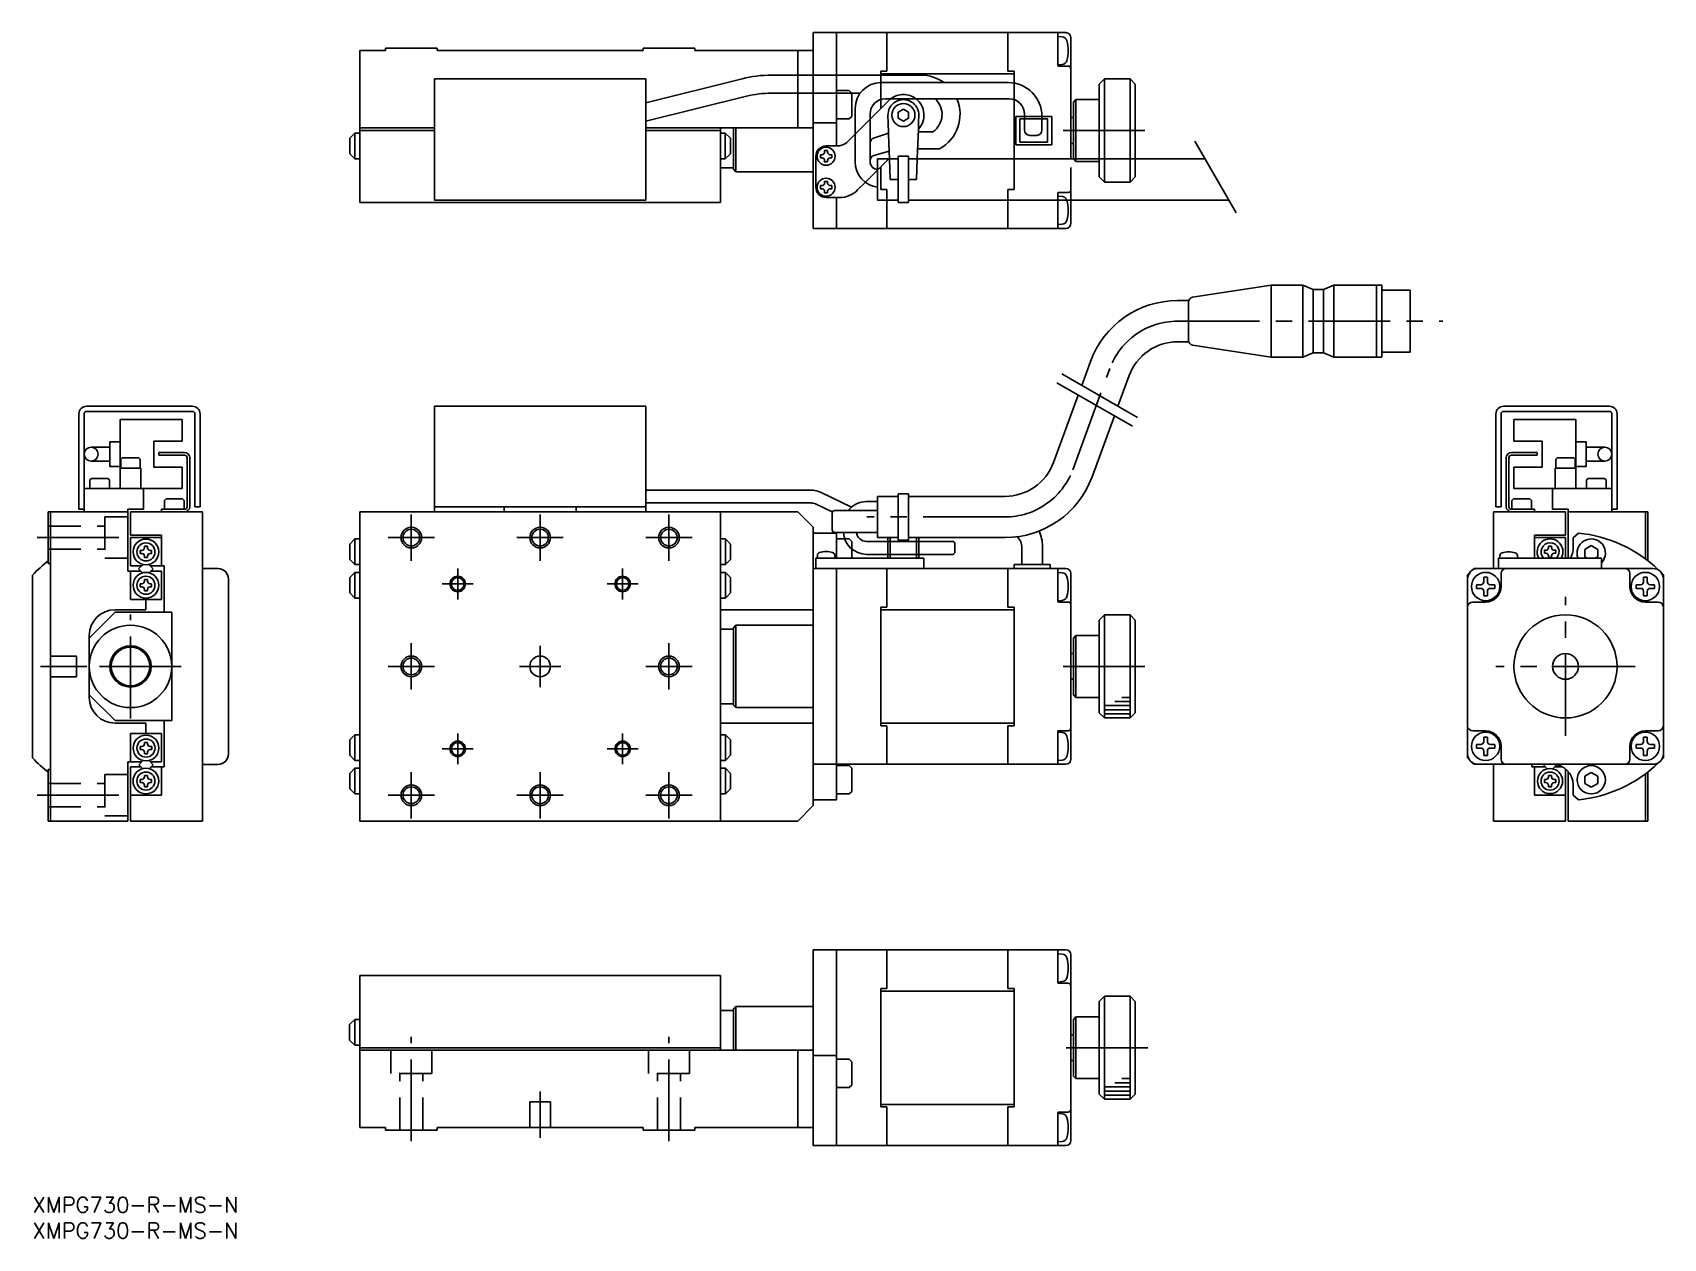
# Model space of a CAD drawing. Extents: x 0 to 316, y -8 to 226.
import ezdxf

# ---------------------------------------------------------------- set-up
doc = ezdxf.new("R2010")
doc.units = 0
doc.header["$LTSCALE"] = 0.5
doc.linetypes.add('CENTER', pattern=[50.8, 31.75, -6.35, 6.35, -6.35])
doc.linetypes.add('DASHED', pattern=[19.05, 12.7, -6.35])
for name, color, linetype in [('MSM_CENTER', 1, 'CENTER'), ('MSM_CONTINUOUS', 7, 'CONTINUOUS'), ('MSM_DASHED', 4, 'DASHED'), ('MSM_NARROW', 5, 'CONTINUOUS'), ('MSM_PART_NUMBER', 7, 'CONTINUOUS')]:
    doc.layers.add(name, color=color, linetype=linetype)
doc.styles.get("Standard").update_dxf_attribs({"font": 'txt.shx', "height": 3, "bigfont": 'bigfont.shx'})

# ---------------------------------------------------------------- blocks, each defined once
blk = doc.blocks.new('*U2')
at = {"layer": 'MSM_PART_NUMBER'}
blk.add_text('XMPG730-R-MS-N', height=3, dxfattribs=at).set_placement((0, -3))
blk = doc.blocks.new('*U3')
at = {"layer": 'MSM_PART_NUMBER'}
blk.add_text('XMPG730-R-MS-N', height=3, dxfattribs=at).set_placement((0, -8))

msp = doc.modelspace()

# ---------------------------------------------------------------- linework, layer by layer
at = {"layer": 'MSM_CENTER'}
for p, q in [((199.999696, 207.000001), (216.4395, 207.000001)), ((222.212199, 169.998099), (273.726534, 169.998099)), ((201.867061, 141.180167), (209.068029, 160.817932)), ((73.499997, 132.500001), (73.499997, 123.500002)), ((98.499997, 132.500001), (98.499997, 123.500002)), ((123.499996, 132.500001), (123.499996, 123.500002)), ((188.722891, 132.000001), (161.928114, 132.000001)), ((0.855402, 127.998483), (20.547811, 127.998483)), ((77.999996, 128.000001), (68.999997, 128.000001)), ((102.999996, 128.000001), (93.999997, 128.000001)), ((127.999995, 128.000001), (118.999996, 128.000001)), ((82.499997, 121.999999), (82.499997, 115.999999)), ((114.499996, 121.999999), (114.499996, 115.999999)), ((79.499997, 119), (85.499995, 119)), ((111.499998, 119), (117.499998, 119)), ((297.499998, 89.500001), (297.499998, 116.499999)), ((19, 92.922832), (19, 113.074135)), ((73.499997, 107.5), (73.499997, 98.500001)), ((98.499997, 99), (98.499997, 107)), ((123.499996, 107.5), (123.499996, 98.500001)), ((1.499999, 102.999241), (10.499999, 102.999241)), ((28.851587, 102.998483), (8.866771, 102.998483)), ((77.999996, 103), (68.999997, 103)), ((94.499997, 103), (102.499997, 103)), ((127.999995, 103), (118.999996, 103)), ((199.999696, 103), (216.4395, 103)), ((310.999997, 103), (283.999999, 103)), ((82.499997, 84.000001), (82.499997, 90.000001)), ((114.499996, 84.000001), (114.499996, 90.000001)), ((79.499997, 87), (85.499995, 87)), ((111.499998, 87), (117.499998, 87)), ((73.499997, 82.499999), (73.499997, 73.5)), ((98.499997, 82.499999), (98.499997, 73.5)), ((123.499996, 82.499999), (123.499996, 73.5)), ((0.855402, 78), (20.547811, 78)), ((77.999996, 77.999999), (68.999997, 77.999999)), ((102.999996, 77.999999), (93.999997, 77.999999)), ((127.999995, 77.999999), (118.999996, 77.999999)), ((73.499998, 10.855403), (73.499998, 31.117141)), ((123.499998, 10.855403), (123.499998, 31.117141)), ((216.4395, 28.999999), (199.999696, 28.999999)), ((98.499998, 11.5), (98.499998, 20.5))]:
    msp.add_line(p, q, dxfattribs=at)
for centre, start, end in [((222.212199, 155.998099), 90, 159.862527), ((188.722891, 146.000001), 270, 339.862527)]:
    msp.add_arc(centre, 14, start, end, dxfattribs=at)
at = {"layer": 'MSM_CONTINUOUS'}
for p, q in [((200.49999, 226.000003), (151.499998, 226.000003)), ((151.499998, 217.749999), (151.499998, 226.000003)), ((155.999998, 217.749999), (155.999998, 226.000003)), ((165.799996, 218.500002), (165.799996, 226.000003)), ((189.299979, 218.500002), (189.299979, 226.000003)), ((198.99999, 219.600009), (198.99999, 226.000003)), ((198.99999, 225.250001), (199.847252, 225.175874)), ((201.499992, 201.500002), (201.499992, 225.000001)), ((63.499998, 193.000002), (63.499998, 222.5)), ((63.499998, 222.5), (68.499998, 222.5)), ((68.499998, 222.5), (68.499998, 223)), ((68.499998, 223), (78.499998, 223)), ((78.499998, 222.5), (78.499998, 223)), ((78.499998, 222.5), (118.499998, 222.5)), ((118.499998, 222.5), (118.499998, 223)), ((118.499998, 223), (128.499998, 223)), ((128.499998, 222.5), (128.499998, 223)), ((128.499998, 222.5), (151.499998, 222.5)), ((148.499998, 217.749999), (148.499998, 222.5)), ((165.799996, 218.500002), (164.599998, 218.500002)), ((164.599998, 217.749999), (164.599998, 218.500002)), ((190.499991, 218.500002), (189.299979, 218.500002)), ((190.499991, 216.195658), (190.499991, 218.500002)), ((198.99999, 219.750003), (199.847252, 219.824127)), ((200.99999, 219.500003), (199.099998, 219.500003)), ((77.999997, 217), (118.999997, 217)), ((77.999997, 217), (77.999997, 193.500002)), ((137.702745, 217.053241), (118.999997, 212.39464)), ((118.999997, 217), (118.999997, 193.500002)), ((143.382723, 217.749999), (172.393109, 217.749999)), ((190.499991, 218), (164.599998, 218)), ((189.37903, 216.293046), (164.648572, 216.293046)), ((206.999985, 216.000011), (207.999985, 217.000013)), ((206.999985, 201.500002), (206.999985, 216.000011)), ((212.999985, 217.000024), (207.999985, 217.000013)), ((207.999985, 217.000013), (207.999985, 201.500002)), ((212.999985, 217.000024), (213.999985, 216.000025)), ((212.999985, 201.500002), (212.999985, 217.000024)), ((213.999985, 216.000025), (213.999985, 201.500002)), ((138.548699, 213.657013), (118.999997, 208.787697)), ((143.382723, 214.249999), (160.616645, 214.249999)), ((148.499998, 207.500002), (148.499998, 214.249999)), ((151.499998, 188.000002), (151.499998, 214.249999)), ((155.999998, 204.000001), (155.999998, 214.249999)), ((158.999998, 214.250001), (158.999998, 209.750001)), ((162.537365, 209.194223), (166.171571, 212.828429)), ((164.599998, 211.256857), (164.599998, 213.013301)), ((165.537365, 213.163504), (189.508754, 213.163504)), ((190.499991, 201.500002), (190.499991, 212.995014)), ((201.999985, 212.5), (202.499985, 213.000002)), ((201.999985, 212.5), (201.999985, 201.500001)), ((206.999985, 213.000011), (202.499985, 213.000002)), ((202.499985, 201.500002), (202.499985, 213.000002)), ((158.499998, 209.250001), (155.999998, 209.250001)), ((158.499998, 209.250001), (158.999998, 209.750001)), ((159.648572, 200.941663), (159.648572, 211.293046)), ((162.537365, 200.941663), (162.537365, 210.163504)), ((166.001825, 209.895304), (166.050286, 208.507587)), ((167.999997, 210.577353), (168.999997, 211.154703)), ((167.999997, 209.422652), (167.999997, 210.577353)), ((168.999997, 208.845302), (167.999997, 209.422652)), ((168.999997, 211.154703), (169.999997, 210.577353)), ((169.999997, 209.422652), (168.999997, 208.845302)), ((169.999997, 210.577353), (169.999997, 209.422652)), ((171.957789, 208.738929), (171.99817, 209.895304)), ((190.799992, 209.750001), (192.508754, 209.750001)), ((190.799992, 204.250001), (190.799992, 209.750001)), ((191.599992, 204.750001), (191.599992, 209.250001)), ((191.599992, 209.250001), (192.508754, 209.250001)), ((192.508754, 207.061849), (192.508754, 210.163504)), ((195.87903, 207.061849), (195.87903, 209.793046)), ((195.87903, 209.750001), (197.799992, 209.750001)), ((195.87903, 209.250001), (196.999992, 209.250001)), ((196.999992, 204.750001), (196.999992, 209.250001)), ((197.799992, 204.250001), (197.799992, 209.750001)), ((201.499992, 209.500001), (201.999985, 209.500001)), ((61.539997, 205.500002), (62.539997, 206.500002)), ((62.539997, 206.500002), (62.539997, 201.500002)), ((62.539997, 206.500002), (63.499998, 206.500002)), ((63.499998, 207.500002), (77.999997, 207.500002)), ((63.499998, 207.000002), (77.999997, 207.000002)), ((118.999997, 207.500002), (151.499998, 207.500002)), ((118.999997, 207.000002), (133.499997, 207.000002)), ((134.442261, 206.500002), (133.48226, 206.500002)), ((133.499997, 193.000002), (133.499997, 207.500002)), ((134.442261, 206.500002), (134.442261, 201.500002)), ((135.442261, 205.500002), (134.442261, 206.500002)), ((135.999996, 199.500003), (135.999996, 207.500002)), ((136.499996, 199.000003), (136.499996, 207.500002)), ((155.999998, 208.500003), (151.499998, 208.500003)), ((158.221822, 204.878681), (159.648572, 206.305431)), ((163.218291, 205.531832), (166.120085, 206.508787)), ((166.050286, 208.507587), (166.189885, 204.509988)), ((171.705, 201.500002), (171.905835, 207.251164)), ((171.888246, 206.747483), (174.708798, 206.747483)), ((171.957789, 208.738929), (171.905835, 207.251164)), ((194.87903, 206.061849), (193.508754, 206.061849)), ((61.539997, 205.500002), (61.539997, 202.500002)), ((135.442261, 205.500002), (135.442261, 202.500002)), ((153.699997, 203.1), (153.699997, 202.800001)), ((153.699997, 203.1), (154.299998, 203.1)), ((156.100502, 204.000001), (153.999998, 204.000001)), ((154.299998, 203.1), (154.299998, 202.800001)), ((163.261982, 202.151214), (166.24244, 203.004995)), ((166.189885, 204.509988), (166.294996, 201.500002)), ((171.772881, 203.44387), (175.996571, 203.44387)), ((190.799992, 204.250001), (197.799992, 204.250001)), ((191.599992, 204.750001), (196.999992, 204.750001)), ((201.499992, 204.499998), (201.999986, 204.499998)), ((61.539997, 202.500002), (62.539997, 201.500002)), ((62.539997, 201.500002), (63.499998, 201.500002)), ((134.442261, 201.500002), (133.48226, 201.500002)), ((133.499997, 199.750002), (135.999996, 199.750002)), ((135.442261, 202.500002), (134.442261, 201.500002)), ((135.999996, 199.500003), (136.499996, 199.000003)), ((151.999998, 196.000001), (151.999998, 202.000001)), ((152.899998, 202.300001), (152.899998, 201.7)), ((152.899998, 202.300001), (153.199997, 202.300001)), ((152.899998, 201.7), (153.199997, 201.7)), ((153.699997, 200.900001), (153.699997, 201.2)), ((153.699997, 200.900001), (154.299998, 200.900001)), ((154.299998, 200.900001), (154.299998, 201.2)), ((155.099997, 202.300001), (154.799998, 202.300001)), ((155.099997, 201.7), (154.799998, 201.7)), ((155.099997, 202.300001), (155.099997, 201.7)), ((163.999998, 201.500002), (167.999998, 201.500002)), ((163.999998, 201.500002), (163.999998, 193.500002)), ((166.156852, 201.500002), (166.290335, 201.633485)), ((167.999998, 193.000002), (167.999998, 202.000002)), ((169.999998, 202.000002), (167.999998, 202.000002)), ((169.999998, 193.000002), (169.999998, 202.000002)), ((169.999998, 201.500002), (227.536214, 201.500002)), ((136.499996, 199.000003), (151.499998, 199.000003)), ((152.899998, 195.7), (152.899998, 196.300001)), ((152.899998, 196.300001), (153.199997, 196.300001)), ((153.699997, 197.1), (153.699997, 196.800001)), ((153.699997, 197.1), (154.299998, 197.1)), ((154.299998, 197.1), (154.299998, 196.800001)), ((155.099997, 196.300001), (154.799998, 196.300001)), ((155.099997, 196.300001), (155.099997, 195.7)), ((160.121317, 195.464467), (161.620058, 196.963208)), ((77.999997, 193.500002), (118.999997, 193.500002)), ((152.899998, 195.7), (153.199997, 195.7)), ((153.699997, 194.900001), (153.699997, 195.2)), ((153.699997, 194.900001), (154.299998, 194.900001)), ((156.585783, 194.000001), (153.999998, 194.000001)), ((154.299998, 194.900001), (154.299998, 195.2)), ((155.099997, 195.7), (154.799998, 195.7)), ((155.999998, 188.000002), (155.999998, 194.000001)), ((163.999998, 193.500002), (167.999998, 193.500002)), ((165.799996, 188.000002), (165.799996, 193.500002)), ((169.999998, 193.500002), (232.155016, 193.500002)), ((189.299979, 188.000002), (189.299979, 193.500002)), ((198.99999, 188.000002), (198.99999, 193.500002)), ((201.499992, 189.000002), (201.499992, 193.500002)), ((63.499998, 193.000002), (133.499997, 193.000002)), ((167.999998, 193.000002), (169.999998, 193.000002)), ((200.49999, 188.000002), (151.499996, 188.000002)), ((198.99999, 188.750002), (199.847252, 188.824129)), ((240.349787, 176.998099), (225.11584, 174.682429)), ((246.542786, 176.998099), (240.349787, 176.998099)), ((240.349787, 176.998099), (240.349787, 162.9981)), ((248.542786, 176.148099), (246.542786, 176.998099)), ((246.542786, 162.9981), (246.542786, 176.998099)), ((248.542786, 176.148099), (250.542786, 176.148099)), ((248.542786, 176.148099), (248.542786, 163.848099)), ((252.542786, 176.998099), (250.542786, 176.148099)), ((250.542786, 176.148099), (250.542786, 163.848099)), ((252.542786, 162.9981), (252.542786, 176.998099)), ((252.542786, 176.998099), (261.849788, 176.998099)), ((260.849786, 162.9981), (260.849786, 176.998099)), ((261.849788, 176.998099), (261.849788, 162.9981)), ((267.349789, 175.998099), (261.849788, 175.998099)), ((267.349789, 163.998101), (267.349789, 175.998099)), ((222.212199, 173.998099), (224.392135, 173.998099)), ((224.349787, 173.710182), (224.349787, 166.286016)), ((222.212199, 165.998099), (224.392135, 165.998099)), ((225.11584, 165.313768), (240.349787, 162.9981)), ((205.312552, 162.195027), (203.608522, 157.547967)), ((246.542786, 162.9981), (240.349787, 162.9981)), ((248.542786, 163.848099), (246.542786, 162.9981)), ((250.542786, 163.848099), (248.542786, 163.848099)), ((252.542786, 162.9981), (250.542786, 163.848099)), ((261.849788, 162.9981), (252.542786, 162.9981)), ((261.849788, 163.998101), (267.349789, 163.998101)), ((210.64879, 153.510166), (212.823507, 159.440837)), ((202.909992, 155.643005), (198.111584, 142.557263)), ((8.999998, 151.998483), (9, 133.498483)), ((9.999998, 151.998483), (10, 132.998483)), ((30.999998, 153.498483), (10.5, 153.498483)), ((10.5, 152.498483), (30.999998, 152.498483)), ((31.499998, 151.998483), (31.499998, 133.998483)), ((32.499998, 151.998483), (32.499998, 133.998483)), ((77.999997, 153.5), (77.999997, 133)), ((77.999997, 153.5), (118.999997, 153.5)), ((118.999997, 153.5), (118.999997, 133)), ((283.999999, 134), (283.999999, 152)), ((284.999999, 134), (284.999999, 152)), ((305.999997, 153.5), (285.499999, 153.5)), ((305.999997, 152.5), (285.499999, 152.5)), ((306.499997, 152), (306.499997, 133)), ((307.499997, 152), (307.499997, 133.5)), ((28.999998, 150.898483), (16.999998, 150.898483)), ((16.999998, 150.898483), (16.999998, 137.498483)), ((28.999998, 150.898483), (28.999998, 146.698483)), ((205.622538, 139.803072), (209.95026, 151.605204)), ((287.499999, 150.9), (299.499999, 150.9)), ((287.499999, 150.9), (287.499999, 146.7)), ((299.499999, 150.9), (299.499999, 137.5)), ((16.999998, 146.598483), (14.999998, 146.598483)), ((14.999998, 146.598483), (14.999998, 141.798483)), ((28.999998, 146.698483), (23.499998, 146.698483)), ((23.499998, 146.698483), (23.499998, 141.698483)), ((287.499999, 146.7), (292.999999, 146.7)), ((292.999999, 146.7), (292.999999, 141.7)), ((299.499999, 146.6), (301.499999, 146.6)), ((301.499999, 146.6), (301.499999, 141.8)), ((14.999998, 145.548483), (11.349998, 145.548483)), ((14.999998, 142.848483), (11.349998, 142.848483)), ((17.399998, 143.498483), (17.099998, 143.198483)), ((17.099998, 143.198483), (17.099998, 141.498483)), ((20.599998, 143.498483), (17.399998, 143.498483)), ((20.599998, 143.498483), (20.899998, 143.198483)), ((20.899998, 143.198483), (20.899998, 141.498483)), ((29.499999, 144.498483), (24.499999, 144.498483)), ((24.499999, 143.998483), (24.499999, 144.498483)), ((29.499999, 143.998483), (24.499999, 143.998483)), ((29.999999, 133.998483), (29.999999, 143.498483)), ((30.499999, 133.998483), (30.499999, 143.498483)), ((285.999998, 134), (285.999998, 143.5)), ((286.499998, 134), (286.499998, 143.5)), ((286.999998, 144.5), (291.999998, 144.5)), ((286.999998, 144), (291.999998, 144)), ((291.999998, 144), (291.999998, 144.5)), ((295.899999, 143.5), (295.599999, 143.2)), ((295.599999, 143.2), (295.599999, 141.5)), ((295.899999, 143.5), (299.099999, 143.5)), ((299.099999, 143.5), (299.399999, 143.2)), ((299.399999, 143.2), (299.399999, 141.5)), ((301.499999, 145.55), (305.149999, 145.55)), ((301.499999, 142.85), (305.149999, 142.85)), ((11.4, 139.498483), (11.1, 139.198483)), ((14.6, 139.498483), (11.4, 139.498483)), ((14.6, 139.498483), (14.9, 139.198483)), ((16.999998, 141.798483), (14.999998, 141.798483)), ((16.999998, 141.498483), (20.999998, 141.498483)), ((20.999998, 141.498483), (20.999998, 137.498483)), ((28.999998, 141.698483), (23.499998, 141.698483)), ((28.999998, 141.698483), (28.999998, 137.498483)), ((287.499999, 141.7), (287.499999, 137.5)), ((287.499999, 141.7), (292.999999, 141.7)), ((295.499999, 141.5), (295.499999, 137.5)), ((299.499999, 141.5), (295.499999, 141.5)), ((299.499999, 141.8), (301.499999, 141.8)), ((301.899997, 139.5), (301.599997, 139.2)), ((301.899997, 139.5), (305.099997, 139.5)), ((305.099997, 139.5), (305.399997, 139.2)), ((28.999998, 137.498483), (10, 137.498483)), ((11.1, 139.198483), (11.1, 137.498483)), ((14.9, 139.198483), (14.9, 137.498483)), ((21.499999, 133.498483), (21.499999, 137.498483)), ((151.076264, 137.217796), (118.999997, 137.217796)), ((153.01903, 136.776818), (158.95182, 133.937213)), ((167.999998, 136.500001), (167.999998, 127.500001)), ((169.999998, 136.500001), (167.999998, 136.500001)), ((169.999998, 136.500001), (169.999998, 127.500001)), ((287.499999, 137.5), (306.499997, 137.5)), ((294.999998, 133.5), (294.999998, 137.5)), ((301.599997, 139.2), (301.599997, 137.5)), ((305.399997, 139.2), (305.399997, 137.5)), ((2.999999, 132.998483), (2.999999, 122.998483)), ((18.499999, 132.998483), (2.999999, 132.998483)), ((3.499999, 132.998483), (3.499999, 73)), ((9.999998, 133.5), (8.999998, 133.5)), ((9, 133.498483), (10, 133.498483)), ((21.499999, 133.498483), (18.499999, 133.498483)), ((18.499999, 133.498483), (18.499999, 121.498484)), ((32.999999, 132.998483), (18.999999, 132.998483)), ((18.999999, 132.998483), (18.999999, 128.498484)), ((24.999997, 132.998483), (24.999997, 133.498483)), ((29.499999, 133.498483), (24.999997, 133.498483)), ((25.899997, 135.498483), (25.599997, 135.198483)), ((25.599997, 133.498483), (25.599997, 135.198483)), ((25.899997, 135.498483), (29.099997, 135.498483)), ((29.099997, 135.498483), (29.399997, 135.198483)), ((29.399997, 133.498483), (29.399997, 135.198483)), ((32.499998, 134), (31.499998, 134)), ((32.499998, 133.998483), (31.499998, 133.998483)), ((32.999999, 132.998483), (32.999999, 72.998483)), ((63.499998, 133), (63.499998, 73)), ((148.499998, 133), (63.499998, 133)), ((118.999997, 134), (77.999997, 134)), ((91.499997, 133), (91.499997, 134)), ((105.499997, 134), (105.499997, 133)), ((151.076264, 134.717796), (118.999997, 134.717796)), ((133.499997, 133), (133.499997, 73)), ((151.499998, 130), (148.499998, 133)), ((151.939716, 134.521806), (155.185926, 132.968075)), ((163.999998, 133.256368), (155.685926, 133.256368)), ((161.856226, 135.000001), (163.999998, 135.000001)), ((163.999998, 136.000001), (163.999998, 128.000001)), ((167.999998, 136.000001), (163.999998, 136.000001)), ((188.722891, 136.000001), (169.999998, 136.000001)), ((283.499998, 133), (297.5, 133)), ((283.499998, 122), (283.499998, 133)), ((283.999999, 134), (284.999999, 134)), ((286.999998, 133.5), (291.5, 133.5)), ((287.4, 135.5), (287.1, 135.2)), ((287.1, 133.5), (287.1, 135.2)), ((290.6, 135.5), (287.4, 135.5)), ((290.6, 135.5), (290.9, 135.2)), ((290.9, 133.5), (290.9, 135.2)), ((291.5, 133), (291.5, 133.5)), ((294.999998, 133.5), (297.999998, 133.5)), ((297.5, 128.500001), (297.5, 133)), ((297.999998, 124.000001), (297.999998, 133.5)), ((297.999998, 133), (313.499997, 133)), ((307.499997, 133.5), (306.499997, 133.5)), ((312.999997, 123.874626), (312.999997, 133)), ((313.499997, 123.493902), (313.499997, 133)), ((151.499998, 130), (151.499998, 76)), ((155.185926, 132.756368), (155.185926, 129.500001)), ((24.999999, 128.498484), (18.999999, 128.498484)), ((18.999999, 127.998483), (18.999999, 122.498484)), ((18.999999, 127.998483), (24.999999, 127.998483)), ((24.999999, 128.498484), (24.999999, 122.498484)), ((61.539997, 126.75), (62.539997, 127.75)), ((61.539997, 126.75), (61.539997, 123.75)), ((62.539997, 127.75), (63.499998, 127.75)), ((62.539997, 127.75), (62.539997, 122.75)), ((134.459998, 127.75), (133.499997, 127.75)), ((134.459998, 122.75), (134.459998, 127.75)), ((135.459998, 126.75), (134.459998, 127.75)), ((135.459998, 123.75), (135.459998, 126.75)), ((155.999998, 128.879814), (151.499998, 128.879814)), ((155.685926, 129.000001), (163.999998, 129.000001)), ((155.999998, 128.879814), (155.999998, 124.000001)), ((155.999998, 127.750001), (157.613586, 127.750001)), ((161.856226, 127.250002), (166.001825, 127.250002)), ((167.999998, 128.000001), (163.999998, 128.000001)), ((166.001825, 124.000001), (166.001825, 128.000001)), ((166.434678, 124.000001), (166.434678, 128.000001)), ((169.999998, 127.500001), (167.999998, 127.500001)), ((188.722891, 128.000001), (169.999998, 128.000001)), ((171.565316, 124.000001), (171.565316, 128.000001)), ((171.999998, 128.000001), (171.999998, 124.000003)), ((171.999998, 127.250002), (178.499997, 127.250002)), ((178.999997, 125.250002), (178.999997, 126.750002)), ((291.499997, 128.500001), (297.5, 128.500001)), ((291.499997, 128.500001), (291.499997, 124.000001)), ((291.499997, 128), (297.5, 128)), ((297.5, 124.000001), (297.5, 128)), ((298.999998, 127.956694), (299.997038, 128.879814)), ((298.999998, 126), (298.999998, 127.956694)), ((20.899999, 125.518598), (21.199998, 125.518598)), ((20.899999, 124.918597), (20.899999, 125.518598)), ((20.899999, 124.918597), (21.199998, 124.918597)), ((21.699998, 126.318597), (21.699998, 126.018598)), ((21.699998, 126.318597), (22.299999, 126.318597)), ((21.699998, 124.118598), (21.699998, 124.418597)), ((21.699998, 124.118598), (22.299999, 124.118598)), ((22.299999, 126.318597), (22.299999, 126.018598)), ((22.299999, 124.118598), (22.299999, 124.418597)), ((23.099998, 125.518598), (22.799999, 125.518598)), ((23.099998, 124.918597), (22.799999, 124.918597)), ((23.099998, 125.518598), (23.099998, 124.918597)), ((61.539997, 123.75), (62.539997, 122.75)), ((135.459998, 123.75), (134.459998, 122.75)), ((151.999997, 124.000001), (151.999997, 122.000001)), ((151.999997, 124.000001), (172.999998, 124.000001)), ((152.30314, 124.607424), (152.249997, 124.000001)), ((155.698042, 124.593855), (155.749997, 124.000001)), ((158.999996, 125.772654), (158.999996, 124.000001)), ((161.856226, 124.750002), (166.001825, 124.750002)), ((171.999998, 124.750002), (178.499997, 124.750002)), ((172.999998, 124.000001), (172.999998, 122.000001)), ((191.999991, 126.000001), (191.999991, 122.800001)), ((195.999991, 126.256368), (195.999991, 122.800001)), ((284.499998, 124.000001), (304.499998, 124.000001)), ((284.499998, 124.000001), (284.499998, 122)), ((284.776569, 124.53919), (284.723427, 123.931767)), ((288.171471, 124.525621), (288.223427, 123.931767)), ((293.399997, 125.550003), (293.699996, 125.550003)), ((293.399997, 124.950002), (293.399997, 125.550003)), ((293.399997, 124.950002), (293.699996, 124.950002)), ((294.199996, 126.350002), (294.199996, 126.050003)), ((294.199996, 126.350002), (294.799997, 126.350002)), ((294.199996, 124.150003), (294.199996, 124.450002)), ((294.199996, 124.150003), (294.799997, 124.150003)), ((294.799997, 126.350002), (294.799997, 126.050003)), ((294.799997, 124.150003), (294.799997, 124.450002)), ((295.599996, 125.550003), (295.299997, 125.550003)), ((295.599996, 124.950002), (295.299997, 124.950002)), ((295.599996, 125.550003), (295.599996, 124.950002)), ((302.499998, 126.443376), (301.249999, 125.721688)), ((301.249999, 125.721688), (301.249999, 124.278312)), ((301.249999, 124.278312), (301.732047, 124.000001)), ((303.749998, 125.721688), (302.499998, 126.443376)), ((303.267949, 124.000001), (303.749998, 124.278312)), ((303.749998, 124.278312), (303.749998, 125.721688)), ((304.499998, 124.000001), (304.499998, 122)), ((0, 85.235019), (0, 120.731498)), ((3.499999, 122.998483), (2.999999, 122.998483)), ((21.013105, 121.498484), (18.499999, 121.498484)), ((21.137763, 122.498484), (18.999999, 122.498484)), ((18.999999, 121.498484), (18.999999, 115.998485)), ((21.424919, 122.78564), (20.575434, 121.936157)), ((20.575434, 121.936157), (21.349275, 121.162314)), ((22.558285, 122.781731), (23.403861, 121.936154)), ((23.403861, 121.936154), (22.634369, 121.166664)), ((25.499999, 122.498484), (22.841532, 122.498484)), ((24.999999, 121.498484), (22.966191, 121.498484)), ((24.999999, 121.498484), (24.999999, 115.998484)), ((25.499999, 122.498484), (25.499999, 113.498483)), ((36, 121.983259), (32.999999, 121.983259)), ((61.539997, 120.250001), (62.539997, 121.250001)), ((62.539997, 122.75), (63.499998, 122.75)), ((62.539997, 121.250001), (63.499998, 121.250001)), ((62.539997, 121.250001), (62.539997, 116.250001)), ((134.459998, 122.75), (133.499997, 122.75)), ((134.459998, 121.250001), (133.499997, 121.250001)), ((134.459998, 116.250001), (134.459998, 121.250001)), ((135.459998, 120.250001), (134.459998, 121.250001)), ((200.499991, 122.000001), (151.499998, 122.000001)), ((155.999998, 77.120185), (155.999998, 122.000001)), ((165.799994, 122.000001), (165.799994, 114.500001)), ((189.299979, 122.000001), (189.299979, 114.500001)), ((190.499992, 122.000001), (190.499992, 122.800001)), ((197.499992, 122.800001), (190.499992, 122.800001)), ((197.499992, 122.000001), (197.499992, 122.800001)), ((198.999991, 122.000001), (198.999991, 115.600007)), ((198.999991, 121.250001), (199.847251, 121.175874)), ((201.499991, 121.000001), (201.499991, 85.000001)), ((278.499998, 120.748239), (278.499998, 85.251761)), ((279.751759, 122), (314.499998, 122)), ((281.649992, 120.300003), (282.350004, 120.300003)), ((281.649992, 120.300003), (281.649992, 119.429474)), ((282.350004, 120.300003), (282.350004, 119.429474)), ((284.999998, 121), (284.999998, 118.5)), ((309.999998, 121), (309.999998, 118.5)), ((312.649992, 120.300003), (313.350004, 120.300003)), ((312.649992, 120.300003), (312.649992, 119.429474)), ((313.350004, 120.300003), (313.350004, 119.429474)), ((316.499998, 120.748239), (316.499998, 85.25176)), ((20.899999, 119.048488), (21.199998, 119.048488)), ((20.899999, 118.448487), (20.899999, 119.048488)), ((20.899999, 118.448487), (21.199998, 118.448487)), ((21.699998, 119.848487), (21.699998, 119.548488)), ((21.699998, 119.848487), (22.299999, 119.848487)), ((21.699998, 117.648488), (21.699998, 117.948487)), ((21.699998, 117.648488), (22.299999, 117.648488)), ((22.299999, 119.848487), (22.299999, 119.548488)), ((22.299999, 117.648488), (22.299999, 117.948487)), ((23.099998, 119.048488), (22.799999, 119.048488)), ((23.099998, 118.448487), (22.799999, 118.448487)), ((23.099998, 119.048488), (23.099998, 118.448487)), ((38, 85.983259), (38, 119.983259)), ((61.539997, 120.250001), (61.539997, 117.250001)), ((61.539997, 117.250001), (62.539997, 116.250001)), ((135.459998, 117.250001), (134.459998, 116.250001)), ((135.459998, 117.250001), (135.459998, 120.250001)), ((280.20001, 118.850006), (281.070524, 118.850006)), ((280.20001, 118.850006), (280.20001, 118.149994)), ((280.20001, 118.149994), (281.070524, 118.149994)), ((281.649992, 117.570526), (281.649992, 116.699997)), ((282.350004, 117.570526), (282.350004, 116.699997)), ((282.929472, 118.850006), (283.799986, 118.850006)), ((282.929472, 118.149994), (283.799986, 118.149994)), ((283.799986, 118.850006), (283.799986, 118.149994)), ((311.20001, 118.850006), (311.20001, 118.149994)), ((311.20001, 118.850006), (312.070524, 118.850006)), ((311.20001, 118.149994), (312.070524, 118.149994)), ((312.649992, 117.570526), (312.649992, 116.699997)), ((313.350004, 117.570526), (313.350004, 116.699997)), ((313.929472, 118.850006), (314.799986, 118.850006)), ((313.929472, 118.149994), (314.799986, 118.149994)), ((314.799986, 118.850006), (314.799986, 118.149994)), ((15.999999, 113.998483), (21.999999, 113.998483)), ((24.999999, 115.998484), (18.999999, 115.998484)), ((21.999999, 115.998484), (21.999999, 113.998483)), ((62.539997, 116.250001), (63.499998, 116.250001)), ((134.459998, 116.250001), (133.499997, 116.250001)), ((151.499998, 114), (133.499997, 114)), ((164.599997, 114.500001), (164.599997, 91.500001)), ((165.799994, 114.500001), (164.599997, 114.500001)), ((190.499991, 114.000001), (164.599997, 114.000001)), ((190.499991, 114.500001), (189.299979, 114.500001)), ((190.499991, 91.500001), (190.499991, 114.500001)), ((198.999991, 115.750001), (199.847251, 115.824128)), ((200.999991, 115.500001), (199.099997, 115.500001)), ((279.499998, 115.5), (281.999998, 115.5)), ((281.649992, 116.699997), (282.350004, 116.699997)), ((312.649992, 116.699997), (313.350004, 116.699997)), ((312.999998, 115.5), (315.499998, 115.5)), ((11, 108.498483), (16, 113.498483)), ((26.999999, 113.498483), (16, 113.498483)), ((26.999999, 113.498483), (26.999999, 92.498482)), ((135.999996, 110.499998), (136.499996, 110.999998)), ((136.499996, 111), (151.499998, 111)), ((136.499996, 110.999998), (136.499996, 95)), ((206.999984, 112.00001), (207.999984, 113.000012)), ((206.999984, 93.999989), (206.999984, 112.00001)), ((212.999984, 113.000023), (207.999984, 113.000012)), ((207.999984, 113.000012), (207.999984, 92.999988)), ((212.999984, 113.000023), (213.999984, 112.000024)), ((212.999984, 92.999977), (212.999984, 113.000023)), ((213.999984, 112.000024), (213.999984, 94.000024)), ((10.999999, 108.998483), (10.999999, 96.998483)), ((133.499997, 110.249999), (135.999996, 110.249999)), ((135.999996, 110.499998), (135.999996, 95.5)), ((201.999984, 108.499999), (202.499984, 109.000001)), ((201.999984, 108.499999), (201.999984, 97.5)), ((206.999984, 109.00001), (202.499984, 109.000001)), ((202.499984, 96.999998), (202.499984, 109.000001)), ((201.499991, 105.5), (201.999984, 105.5)), ((201.499991, 100.499997), (201.999985, 100.499997)), ((16, 92.498482), (11, 97.498482)), ((133.499997, 95.750003), (135.999996, 95.750003)), ((135.999996, 95.5), (136.499996, 95)), ((136.499996, 95.000002), (151.499998, 95.000002)), ((201.999984, 97.5), (202.499984, 96.999998)), ((206.999984, 96.999989), (202.499984, 96.999998)), ((15.999999, 91.998483), (21.999999, 91.998483)), ((26.999999, 92.498482), (16, 92.498482)), ((21.999999, 91.998483), (21.999999, 89.998482)), ((25.499999, 92.498482), (25.499999, 83.498482)), ((133.499997, 92), (151.499998, 92)), ((190.499991, 92.000001), (164.599997, 92.000001)), ((206.999984, 93.999989), (207.999984, 92.999988)), ((212.999984, 92.999977), (207.999984, 92.999988)), ((212.999984, 92.999977), (213.999984, 93.999975)), ((18.999999, 89.998482), (18.999999, 84.498482)), ((18.999999, 89.998482), (25.000002, 89.998482)), ((24.999999, 89.998481), (24.999999, 84.498482)), ((61.539997, 88.749999), (62.539997, 89.749999)), ((61.539997, 88.749999), (61.539997, 85.749999)), ((62.539997, 89.749999), (63.499998, 89.749999)), ((62.539997, 89.749999), (62.539997, 84.749999)), ((134.459998, 89.749999), (133.499997, 89.749999)), ((134.459998, 84.749999), (134.459998, 89.749999)), ((135.459998, 88.749999), (134.459998, 89.749999)), ((135.459998, 85.749999), (135.459998, 88.749999)), ((165.799994, 91.500001), (164.599997, 91.500001)), ((165.799994, 91.500001), (165.799994, 84.000001)), ((190.499991, 91.500001), (189.299979, 91.500001)), ((189.299979, 91.500001), (189.299979, 84.000001)), ((198.999991, 90.399995), (198.999991, 84.000001)), ((198.999991, 90.250001), (199.847251, 90.175874)), ((200.999991, 90.500001), (199.099997, 90.500001)), ((279.499998, 90.5), (281.999998, 90.5)), ((281.649992, 89.300003), (282.350004, 89.300003)), ((281.649992, 89.300003), (281.649992, 88.429474)), ((282.350004, 89.300003), (282.350004, 88.429474)), ((312.649992, 89.300003), (313.350004, 89.300003)), ((312.649992, 89.300003), (312.649992, 88.429474)), ((312.999998, 90.5), (315.499998, 90.5)), ((313.350004, 89.300003), (313.350004, 88.429474)), ((20.905875, 87.460463), (21.205874, 87.460463)), ((20.905875, 86.860462), (20.905875, 87.460463)), ((20.905875, 86.860462), (21.205874, 86.860462)), ((21.705874, 88.260462), (21.705874, 87.960463)), ((21.705874, 88.260462), (22.305875, 88.260462)), ((21.705874, 86.060463), (21.705874, 86.360462)), ((21.705874, 86.060463), (22.305875, 86.060463)), ((22.305875, 88.260462), (22.305875, 87.960463)), ((22.305875, 86.060463), (22.305875, 86.360462)), ((23.105874, 87.460463), (22.805875, 87.460463)), ((23.105874, 86.860462), (22.805875, 86.860462)), ((23.105874, 87.460463), (23.105874, 86.860462)), ((61.539997, 85.749999), (62.539997, 84.749999)), ((135.459998, 85.749999), (134.459998, 84.749999)), ((280.20001, 87.850006), (280.20001, 87.149994)), ((280.20001, 87.850006), (281.070524, 87.850006)), ((280.20001, 87.149994), (281.070524, 87.149994)), ((281.649992, 86.570526), (281.649992, 85.699997)), ((281.649992, 85.699997), (282.350004, 85.699997)), ((282.350004, 86.570526), (282.350004, 85.699997)), ((282.929472, 87.850006), (283.799986, 87.850006)), ((282.929472, 87.149994), (283.799986, 87.149994)), ((283.799986, 87.850006), (283.799986, 87.149994)), ((284.999998, 87.5), (284.999998, 85)), ((309.999998, 87.5), (309.999998, 85)), ((311.20001, 87.850006), (311.20001, 87.149994)), ((311.20001, 87.850006), (312.070524, 87.850006)), ((311.20001, 87.149994), (312.070524, 87.149994)), ((312.649992, 86.570526), (312.649992, 85.699997)), ((312.649992, 85.699997), (313.350004, 85.699997)), ((313.350004, 86.570526), (313.350004, 85.699997)), ((313.929472, 87.850006), (314.799986, 87.850006)), ((313.929472, 87.149994), (314.799986, 87.149994)), ((314.799986, 87.850006), (314.799986, 87.149994)), ((2.999999, 72.998483), (3.000001, 82.999999)), ((3.499999, 82.998483), (2.999999, 82.998483)), ((18.5, 84.498482), (18.5, 73)), ((18.5, 84.498482), (21.181613, 84.498482)), ((18.999999, 83.498482), (18.999999, 72.998483)), ((20.987167, 83.498482), (18.999999, 83.498482)), ((21.405714, 84.722582), (20.58439, 83.90126)), ((20.58439, 83.90126), (21.320707, 83.164941)), ((22.591494, 84.722581), (23.412817, 83.901257)), ((23.412817, 83.901257), (22.674742, 83.163183)), ((22.815593, 84.498482), (25.000002, 84.498482)), ((25.499999, 83.498482), (23.010041, 83.498482)), ((24.999999, 77.998483), (24.999999, 83.498482)), ((36, 83.983259), (32.999999, 83.983259)), ((61.539997, 82.249998), (62.539997, 83.249998)), ((62.539997, 84.749999), (63.499998, 84.749999)), ((62.539997, 83.249998), (63.499998, 83.249998)), ((62.539997, 83.249998), (62.539997, 78.249998)), ((134.459998, 84.749999), (133.499997, 84.749999)), ((134.459998, 83.249998), (133.499997, 83.249998)), ((134.459998, 78.249998), (134.459998, 83.249998)), ((135.459998, 82.249998), (134.459998, 83.249998)), ((200.499991, 84.000001), (151.499998, 84.000001)), ((158.499998, 83.750002), (155.999998, 83.750002)), ((158.999998, 83.250002), (158.499998, 83.750002)), ((158.999998, 83.250002), (158.999998, 78.750001)), ((198.999991, 84.750001), (199.847251, 84.824128)), ((279.751759, 84), (314.499998, 84)), ((283.499998, 73), (283.499998, 84)), ((290.999997, 84), (290.999997, 83.499999)), ((293.585781, 83.499999), (290.999997, 83.499999)), ((291.499997, 78), (291.499997, 83.499999)), ((293.907106, 83.178675), (293.085782, 83.999997)), ((295.092886, 83.178676), (295.827647, 83.913438)), ((296.936491, 83.499999), (295.414209, 83.499999)), ((297.5, 73), (297.5, 83.122497)), ((297.999998, 73), (297.999998, 82.645751)), ((301.249999, 81.721688), (302.499998, 82.443376)), ((302.499998, 82.443376), (303.749998, 81.721688)), ((313.499997, 73), (313.499997, 82.506097)), ((20.894599, 81.05748), (21.194598, 81.05748)), ((20.894599, 80.457479), (20.894599, 81.05748)), ((20.894599, 80.457479), (21.194598, 80.457479)), ((21.694598, 81.857479), (21.694598, 81.55748)), ((21.694598, 81.857479), (22.294599, 81.857479)), ((21.694598, 79.65748), (21.694598, 79.957479)), ((21.694598, 79.65748), (22.294599, 79.65748)), ((22.294599, 81.857479), (22.294599, 81.55748)), ((22.294599, 79.65748), (22.294599, 79.957479)), ((23.094598, 81.05748), (22.794599, 81.05748)), ((23.094598, 80.457479), (22.794599, 80.457479)), ((23.094598, 81.05748), (23.094598, 80.457479)), ((61.539997, 82.249998), (61.539997, 79.249998)), ((61.539997, 79.249998), (62.539997, 78.249998)), ((135.459998, 79.249998), (134.459998, 78.249998)), ((135.459998, 79.249998), (135.459998, 82.249998)), ((293.399997, 81.049997), (293.699996, 81.049997)), ((293.399997, 81.049997), (293.399997, 80.449996)), ((293.399997, 80.449996), (293.699996, 80.449996)), ((294.199996, 81.849996), (294.199996, 81.549997)), ((294.199996, 81.849996), (294.799997, 81.849996)), ((294.199996, 79.649997), (294.199996, 79.949996)), ((294.199996, 79.649997), (294.799997, 79.649997)), ((294.799997, 81.849996), (294.799997, 81.549997)), ((294.799997, 79.649997), (294.799997, 79.949996)), ((295.599996, 81.049997), (295.299997, 81.049997)), ((295.599996, 80.449996), (295.299997, 80.449996)), ((295.599996, 80.449996), (295.599996, 81.049997)), ((298.999998, 80), (298.999998, 78.043305)), ((301.249999, 80.278312), (301.249999, 81.721688)), ((302.499998, 79.556624), (301.249999, 80.278312)), ((303.749998, 80.278312), (302.499998, 79.556624)), ((303.749998, 81.721688), (303.749998, 80.278312)), ((312.999997, 73), (312.999997, 82.125373)), ((24.999999, 77.998483), (18.999999, 77.998483)), ((62.539997, 78.249998), (63.499998, 78.249998)), ((134.459998, 78.249998), (133.499997, 78.249998)), ((151.499998, 76), (148.499998, 73)), ((155.999998, 77.120185), (151.499998, 77.120185)), ((158.499998, 78.250001), (155.999998, 78.250001)), ((158.499998, 78.250001), (158.999998, 78.750001)), ((291.499997, 78), (297.5, 78)), ((298.999998, 78.043305), (299.997038, 77.120185)), ((3.000001, 73), (18.5, 73)), ((18.999998, 73), (33, 73)), ((148.499998, 73), (63.499998, 73)), ((297.5, 73), (283.499998, 73)), ((313.499997, 73), (297.999998, 73)), ((151.499998, 48.000001), (151.499998, 10)), ((200.49999, 48.000001), (151.499998, 48.000001)), ((155.999998, 47.999998), (155.999998, 9.999997)), ((165.799996, 40.5), (165.799996, 48.000001)), ((189.299979, 40.5), (189.299979, 48.000001)), ((198.99999, 41.600007), (198.99999, 48.000001)), ((198.99999, 47.249999), (199.847252, 47.175872)), ((201.499992, 11), (201.499992, 46.999999)), ((63.499998, 42.999998), (133.499997, 42.999998)), ((63.499998, 42.999998), (63.499998, 13.5)), ((133.499997, 42.999998), (133.499997, 28.5)), ((198.99999, 41.750001), (199.847252, 41.824125)), ((200.99999, 41.500001), (199.099998, 41.500001)), ((164.599998, 17.500001), (164.599998, 40.5)), ((165.799996, 40.5), (164.599998, 40.5)), ((190.499991, 39.999998), (164.599998, 39.999998)), ((190.499991, 40.5), (189.299979, 40.5)), ((190.499991, 17.500001), (190.499991, 40.5)), ((206.999985, 38.000009), (207.999985, 39.000011)), ((206.999985, 19.999988), (206.999985, 38.000009)), ((212.999985, 39.000022), (207.999985, 39.000011)), ((207.999985, 39.000011), (207.999985, 18.999987)), ((212.999985, 39.000022), (213.999985, 38.000023)), ((212.999985, 18.999976), (212.999985, 39.000022)), ((213.999985, 38.000023), (213.999985, 20.000023)), ((133.499997, 36.249998), (135.999997, 36.249998)), ((136.499997, 36.999998), (135.999997, 36.499998)), ((135.999997, 36.499998), (135.999997, 28.5)), ((136.499996, 36.999997), (151.499998, 36.999997)), ((136.499997, 36.999998), (136.499997, 28.5)), ((201.999985, 34.499998), (202.499985, 35)), ((206.999985, 35.000009), (202.499985, 35)), ((202.499985, 22.999997), (202.499985, 35)), ((61.519711, 33.47768), (62.519711, 34.47768)), ((61.519711, 33.47768), (61.519711, 30.47768)), ((62.519711, 34.47768), (62.519711, 29.47768)), ((62.519711, 34.47768), (63.479712, 34.47768)), ((201.999985, 34.499998), (201.999985, 23.499999)), ((61.519711, 30.47768), (62.519711, 29.47768)), ((62.519711, 29.47768), (63.479712, 29.47768)), ((63.499998, 28.999998), (133.499997, 28.999998)), ((151.499998, 28.5), (63.499998, 28.5)), ((148.499998, 28.5), (148.499998, 13.5)), ((201.499992, 31.499999), (201.999985, 31.499999)), ((155.999998, 27.5), (151.499996, 27.5)), ((158.499998, 26.750001), (155.999998, 26.750001)), ((158.999998, 26.250001), (158.499998, 26.750001)), ((158.999998, 26.250001), (158.999998, 21.75)), ((201.499992, 26.499996), (201.999986, 26.499996)), ((201.999985, 23.499999), (202.499985, 22.999997)), ((206.999985, 22.999988), (202.499985, 22.999997)), ((158.499998, 21.25), (155.999998, 21.25)), ((158.499998, 21.25), (158.999998, 21.75)), ((206.999985, 19.999988), (207.999985, 18.999987)), ((212.999985, 18.999976), (207.999985, 18.999987)), ((212.999985, 18.999976), (213.999985, 19.999974)), ((190.499991, 17.999999), (164.599998, 17.999999)), ((165.799996, 17.500001), (164.599998, 17.500001)), ((165.799996, 10), (165.799996, 17.500001)), ((189.299979, 10), (189.299979, 17.500001)), ((190.499991, 17.500001), (189.299979, 17.500001)), ((198.99999, 10), (198.99999, 16.399994)), ((198.99999, 16.249999), (199.847252, 16.175872)), ((200.99999, 16.499999), (199.099998, 16.499999)), ((63.499998, 13.5), (68.499998, 13.5)), ((68.499998, 13.5), (68.499998, 13)), ((68.499998, 13), (78.499998, 13)), ((78.499998, 13.5), (78.499998, 13)), ((78.499998, 13.5), (118.499998, 13.5)), ((118.499998, 13.5), (118.499998, 13)), ((118.499998, 13), (128.499998, 13)), ((128.499998, 13.5), (128.499998, 13)), ((128.499998, 13.5), (151.499998, 13.5)), ((200.49999, 10), (151.499996, 10)), ((198.99999, 10.75), (199.847252, 10.824127))]:
    msp.add_line(p, q, dxfattribs=at)
for centre, radius in [((168.999997, 210.000002), 2.245362), ((153.999998, 202.000001), 1.75), ((153.999998, 196.000001), 1.75), ((11.349998, 144.198483), 1.35), ((305.149999, 144.2), 1.35), ((21.999999, 125.218598), 2.5), ((21.999999, 125.218598), 1.75), ((73.499996, 128.000001), 1.621), ((98.499996, 128.000001), 1.621), ((123.499995, 128.000001), 1.621), ((21.999999, 118.748488), 2.5), ((21.999999, 118.748488), 1.75), ((281.999998, 118.5), 2.75), ((312.999998, 118.5), 2.75), ((82.499997, 118.999999), 1.2295), ((114.499996, 118.999999), 1.2295), ((19, 102.998483), 8), ((297.499998, 103), 10), ((19, 102.998483), 4), ((19, 102.998483), 3.75), ((73.499996, 103), 1.621), ((98.499997, 103), 2), ((123.499996, 103), 1.621), ((297.499998, 103), 2.5), ((22.005875, 87.160463), 2.5), ((22.005875, 87.160463), 1.75), ((281.999998, 87.5), 2.75), ((312.999998, 87.5), 2.75), ((82.499996, 87), 1.2295), ((114.499996, 87.000001), 1.2295), ((21.994599, 80.75748), 2.5), ((21.994599, 80.75748), 1.75), ((294.499997, 80.749996), 2.444411), ((294.499997, 80.749996), 1.75), ((302.499998, 81), 2.75), ((73.499997, 78), 1.621), ((98.499996, 77.999999), 1.621), ((123.499995, 77.999999), 1.621)]:
    msp.add_circle(centre, radius, dxfattribs=at)
for centre, radius, start, end in [((199.760093, 224.17969), 0.999972, 16.256912, 84.999817), ((200.49999, 225.000001), 1.000002, 0, 90), ((193.999991, 222.500001), 6.999986, 343.74295, 16.25705), ((199.099998, 219.600009), 0.100006, 180, 270), ((199.760093, 220.820314), 0.999991, 275.000191, 343.743088), ((200.99999, 219.000002), 0.5, 0, 90), ((143.382723, 194.249999), 23.5, 90, 103.986968), ((164.648572, 211.293046), 5, 90, 180), ((172.393109, 210.14311), 7.606889, 53.94665, 90), ((189.37903, 209.793046), 6.5, 0, 90), ((143.382723, 194.249999), 20, 90, 103.986968), ((165.537365, 210.163504), 3, 90, 180), ((168.999998, 210.000002), 3, 358, 182), ((168.999998, 210.000002), 4, 127.73259624, 135), ((168.999998, 210.000002), 4, 316.590378, 52.26740376), ((172.390586, 210.140587), 4.109412, 304.341391, 47.358627), ((172.393109, 210.14311), 7.606889, 298.275415, 23.394533), ((189.508754, 210.163504), 3, 0, 90), ((193.508754, 207.061849), 1, 180, 270), ((194.87903, 207.061849), 1, 270, 0), ((153.999998, 202.000001), 2, 90, 180), ((153.199997, 202.800001), 0.5, 270, 0), ((154.799998, 202.800001), 0.5, 180, 270), ((156.100502, 207.000001), 3, 270, 315), ((163.537365, 204.584103), 1, 108.60697, 180), ((153.199997, 201.2), 0.5, 0, 90), ((154.799998, 201.2), 0.5, 90, 180), ((164.648572, 200.941663), 5, 180, 262.546895), ((163.537365, 201.18988), 1, 105.98486, 180), ((164.037365, 200.941663), 1.5, 180, 268.57253807), ((153.199997, 196.800001), 0.5, 270, 0), ((154.799998, 196.800001), 0.5, 180, 270), ((153.999998, 196.000001), 2, 180, 270), ((153.199997, 195.2), 0.5, 0, 90), ((154.799998, 195.2), 0.5, 90, 180), ((156.585783, 199.000001), 5, 270, 315), ((199.760093, 193.179691), 0.999991, 16.256912, 18.68190824), ((193.999991, 191.500001), 6.999986, 0.000008, 16.25705), ((193.999991, 191.500003), 6.999986, 343.74295, 359.999992), ((199.760093, 189.820313), 0.999991, 275.000191, 343.743088), ((200.49999, 189.000002), 1.000002, 270, 0), ((225.349788, 173.710182), 1.000002, 103.529588, 180), ((222.212199, 155.998099), 18, 90, 159.862527), ((222.212199, 155.998099), 10, 90, 159.862527), ((225.349788, 166.286016), 1.000002, 180, 256.470412), ((10.5, 151.998483), 1.5, 90, 180), ((10.5, 151.998483), 0.5, 90, 180), ((30.999998, 151.998483), 1.5, 0, 90), ((30.999998, 151.998483), 0.5, 0, 90), ((285.499999, 152), 1.5, 90, 180), ((285.499999, 152), 0.5, 90, 180), ((305.999997, 152), 1.5, 0, 90), ((305.999997, 152), 0.5, 0, 90), ((29.499999, 143.498483), 1, 0, 90), ((29.499999, 143.498483), 0.5, 0, 90), ((188.722891, 146.000001), 10, 270, 339.862527), ((286.999998, 143.5), 1, 90, 180), ((286.999998, 143.5), 0.5, 90, 180), ((188.722891, 146.000001), 18, 270, 339.862527), ((151.076264, 132.717796), 4.5, 64.422869, 90), ((29.499999, 133.998483), 0.5, 270, 0), ((29.499999, 133.998483), 1, 270, 0), ((151.076264, 132.717796), 2, 64.422869, 90), ((155.685926, 132.756368), 0.5, 90, 180), ((161.856226, 130.500001), 4.5, 90, 142.227628), ((286.999998, 134), 1, 180, 270), ((286.999998, 134), 0.5, 180, 270), ((155.685926, 129.500001), 0.5, 180, 270), ((161.856226, 129.250002), 4.5, 183.184751, 270), ((161.856226, 129.250002), 2, 187.180784, 270), ((178.499997, 126.750002), 0.5, 0, 90), ((188.999991, 126.000001), 3, 0, 45.939688), ((188.999991, 126.256368), 7, 0, 25.361233), ((294.499997, 125.250003), 2.5, 329.999934, 210.000066), ((294.499997, 125.250003), 1.75, 314.415192, 225.584808), ((302.499998, 125), 2.75, 316.658242, 201.323664), ((297.499998, 103), 26, 45.9303, 84.488818), ((19, 102.983259), 26, 127.97987, 136.95092), ((21.199998, 126.018598), 0.5, 270, 0), ((21.199998, 124.418597), 0.5, 0, 90), ((22.799999, 126.018598), 0.5, 180, 270), ((22.799999, 124.418597), 0.5, 90, 180), ((152.880933, 124.556874), 0.58, 106.587281, 175), ((153.999997, 120.800001), 4.5, 73.612313, 106.587281), ((155.100325, 124.541562), 0.6, 5, 73.612313), ((178.499997, 125.250002), 0.5, 270, 0), ((285.354362, 124.48864), 0.58, 106.587281, 175), ((286.473427, 120.731767), 4.5, 73.612313, 106.587281), ((287.573754, 124.473328), 0.6, 5, 73.612313), ((293.699996, 126.050003), 0.5, 270, 0), ((293.699996, 124.450002), 0.5, 0, 90), ((295.299997, 126.050003), 0.5, 180, 270), ((295.299997, 124.450002), 0.5, 90, 180), ((294.999998, 126), 4, 330.000017, 0), ((36, 119.983259), 2, 0, 90), ((199.760092, 120.179688), 0.999991, 16.256912, 84.999809), ((200.499991, 121.000001), 1, 0, 90), ((193.999991, 118.500001), 6.999984, 343.74295, 16.25705), ((280.499998, 120), 2, 90, 180), ((297.499998, 103), 26, 135.9303, 136.95092), ((297.499998, 103), 26, 133.04908, 134.0697), ((285.999998, 121), 1, 90, 180), ((308.999998, 121), 1, 0, 90), ((314.499998, 120), 2, 0, 90), ((297.499998, 103), 26, 43.04908, 44.0697), ((21.199998, 119.548488), 0.5, 270, 0), ((21.199998, 117.948487), 0.5, 0, 90), ((22.799999, 119.548488), 0.5, 180, 270), ((22.799999, 117.948487), 0.5, 90, 180), ((281.070524, 119.429474), 0.579468, 270, 0), ((281.070524, 117.570526), 0.579468, 0, 90), ((281.999998, 118.5), 3, 270, 0), ((282.929472, 119.429474), 0.579468, 180, 270), ((282.929472, 117.570526), 0.579468, 90, 180), ((312.999998, 118.5), 3, 180, 270), ((312.070524, 119.429474), 0.579468, 270, 0), ((312.070524, 117.570526), 0.579468, 0, 90), ((313.929472, 119.429474), 0.579468, 180, 270), ((313.929472, 117.570526), 0.579468, 90, 180), ((15.999999, 108.998483), 5, 90, 180), ((199.099997, 115.600007), 0.100006, 180, 270), ((199.760092, 116.820313), 0.999974, 275.000183, 343.743088), ((200.999991, 115.000001), 0.5, 0, 90), ((279.499998, 114.5), 1, 90, 180), ((315.499998, 114.5), 1, 0, 90), ((15.999999, 96.998483), 5, 180, 270), ((199.099997, 90.399995), 0.100006, 90, 180), ((199.760092, 89.179688), 0.999991, 16.256912, 84.999809), ((193.999991, 87.500001), 6.999984, 343.74295, 16.25705), ((200.999991, 91.000001), 0.5, 270, 0), ((279.499998, 91.5), 1, 180, 270), ((281.999998, 87.5), 3, 0, 90), ((312.999998, 87.5), 3, 90, 180), ((315.499998, 91.5), 1, 270, 0), ((21.205874, 87.960463), 0.5, 270, 0), ((21.205874, 86.360462), 0.5, 0, 90), ((22.805875, 87.960463), 0.5, 180, 270), ((22.805875, 86.360462), 0.5, 90, 180), ((36, 85.983259), 2, 270, 0), ((199.760092, 85.820313), 0.999974, 275.000183, 343.743088), ((280.499998, 86), 2, 180, 270), ((281.070524, 88.429474), 0.579468, 270, 0), ((281.070524, 86.570526), 0.579468, 0, 90), ((282.929472, 88.429474), 0.579468, 180, 270), ((282.929472, 86.570526), 0.579468, 90, 180), ((312.070524, 88.429474), 0.579468, 270, 0), ((312.070524, 86.570526), 0.579468, 0, 90), ((313.929472, 88.429474), 0.579468, 180, 270), ((313.929472, 86.570526), 0.579468, 90, 180), ((314.499998, 86), 2, 270, 0), ((19, 102.983259), 26, 223.04908, 232.020125), ((200.499991, 85.000001), 1, 270, 0), ((297.499998, 103), 26, 223.04908, 224.0697), ((297.499998, 103), 26, 225.9303, 226.95092), ((285.999998, 85), 1, 180, 270), ((294.999998, 80), 4, 0, 90), ((297.499998, 103), 26, 275.511182, 314.0697), ((308.999998, 85), 1, 270, 0), ((297.499998, 103), 26, 315.9303, 316.95092), ((21.194598, 81.55748), 0.5, 270, 0), ((21.194598, 79.957479), 0.5, 0, 90), ((22.794599, 81.55748), 0.5, 180, 270), ((22.794599, 79.957479), 0.5, 90, 180), ((293.699996, 81.549997), 0.5, 270, 0), ((293.699996, 79.949996), 0.5, 0, 90), ((295.299997, 81.549997), 0.5, 180, 270), ((295.299997, 79.949996), 0.5, 90, 180), ((200.49999, 46.999999), 1.000002, 0, 90), ((199.760093, 46.179688), 0.999972, 16.256912, 84.999817), ((193.999991, 44.499999), 6.999986, 343.74295, 16.25705), ((199.099998, 41.600007), 0.100006, 180, 270), ((199.760093, 42.820312), 0.999991, 275.000191, 343.743088), ((200.99999, 41), 0.5, 0, 90), ((199.099998, 16.399994), 0.100006, 90, 180), ((199.760093, 15.179689), 0.999972, 16.256912, 84.999817), ((200.99999, 16.999999), 0.5, 270, 0), ((193.999991, 13.500001), 6.999986, 343.74295, 16.25705), ((199.760093, 11.820311), 0.999991, 275.000191, 343.743088), ((200.49999, 11), 1.000002, 270, 0)]:
    msp.add_arc(centre, radius, start, end, dxfattribs=at)
at = {"layer": 'MSM_DASHED'}
for p, q in [((148.499998, 214.249999), (148.499998, 217.749999)), ((151.499998, 214.249999), (151.499998, 217.749999)), ((155.999998, 214.249999), (155.999998, 217.749999)), ((164.599998, 213.013301), (164.599998, 217.749999)), ((190.499991, 212.995014), (190.499991, 216.195658)), ((158.499998, 214.750001), (155.999998, 214.750001)), ((158.499998, 214.750001), (158.999998, 214.250001)), ((159.648572, 206.305431), (162.537365, 209.194223)), ((192.508754, 209.750001), (195.87903, 209.750001)), ((192.508754, 209.250001), (195.87903, 209.250001)), ((161.620058, 196.963208), (166.156852, 201.500002)), ((164.599998, 195.550002), (164.599998, 199.943148)), ((166.294996, 201.500002), (166.434679, 197.500002)), ((171.565317, 197.500002), (171.705, 201.500002)), ((190.499991, 195.550002), (190.499991, 201.500002)), ((201.499992, 193.500002), (201.499992, 201.500002)), ((201.999985, 201.500001), (202.499985, 200.999999)), ((202.499985, 200.999999), (202.499985, 201.500002)), ((206.999985, 200.99999), (202.499985, 200.999999)), ((206.999985, 197.99999), (206.999985, 201.500002)), ((207.999985, 201.500002), (207.999985, 196.999989)), ((212.999985, 196.999978), (212.999985, 201.500002)), ((213.999985, 201.500002), (213.999985, 198.000025)), ((167.999998, 197.500002), (166.434679, 197.500002)), ((171.565317, 197.500002), (169.999998, 197.500002)), ((206.999985, 197.99999), (207.999985, 196.999989)), ((212.999985, 196.999978), (207.999985, 196.999989)), ((212.999985, 196.999978), (213.999985, 197.999976)), ((165.799996, 195.550002), (164.599998, 195.550002)), ((165.799996, 193.500002), (165.799996, 195.550002)), ((189.299979, 195.550002), (190.499991, 195.550002)), ((189.299979, 193.500002), (189.299979, 195.550002)), ((200.999992, 195.000002), (198.99999, 195.000002)), ((198.99999, 193.500002), (198.99999, 195.000002)), ((198.99999, 194.250002), (199.847252, 194.175875)), ((2.999999, 130.248483), (13.999998, 130.248483)), ((13.999998, 131.998483), (18.499998, 131.998483)), ((13.999998, 131.998483), (13.999998, 123.998483)), ((157.613586, 127.750001), (158.499996, 127.750001)), ((158.999996, 127.250001), (158.499996, 127.750001)), ((158.999996, 125.772654), (158.999996, 127.250001)), ((166.001825, 127.250002), (171.999998, 127.250002)), ((2.999999, 125.748483), (13.999998, 125.748483)), ((13.999998, 123.998483), (18.499998, 123.998483)), ((166.001825, 124.750002), (171.999998, 124.750002)), ((3.499999, 104.999241), (8.499999, 104.999241)), ((8.499999, 100.999241), (8.499999, 104.999241)), ((3.499999, 100.999241), (8.499999, 100.999241)), ((2.999999, 80.25), (13.999998, 80.25)), ((13.999998, 82), (13.999998, 74)), ((13.999998, 82), (18.499998, 82)), ((2.999999, 75.75), (13.999998, 75.75)), ((13.999998, 74), (18.499998, 74)), ((69.499998, 23.999999), (69.499998, 28.499999)), ((77.499998, 23.999999), (77.499998, 28.499999)), ((119.499998, 23.999999), (119.499998, 28.499999)), ((127.499998, 23.999999), (127.499998, 28.499999)), ((77.499998, 23.999999), (69.499998, 23.999999)), ((71.249998, 13), (71.249998, 23.999999)), ((75.749998, 13), (75.749998, 23.999999)), ((127.499998, 23.999999), (119.499998, 23.999999)), ((121.249998, 13), (121.249998, 23.999999)), ((125.749998, 13), (125.749998, 23.999999)), ((96.499998, 13.5), (96.499998, 18.5)), ((100.499998, 18.5), (96.499998, 18.5)), ((100.499998, 13.5), (100.499998, 18.5))]:
    msp.add_line(p, q, dxfattribs=at)
for centre, radius, start, end in [((168.999998, 210.000002), 4, 52.26740376, 127.73259624), ((199.760093, 193.179691), 0.999991, 18.68190824, 84.999809), ((200.999992, 195.500002), 0.5, 270, 0)]:
    msp.add_arc(centre, radius, start, end, dxfattribs=at)
at = {"layer": 'MSM_NARROW'}
for p, q in [((225.54699, 204.945437), (233.596825, 191.002715)), ((199.748943, 159.761549), (214.440485, 151.335518)), ((198.753919, 158.026635), (213.44546, 149.600604)), ((212.999989, 95.399977), (207.999989, 95.399988)), ((212.999991, 96.199977), (210.004974, 96.199983)), ((212.999993, 96.999977), (211.405164, 96.99998)), ((212.999986, 93.799977), (207.999986, 93.799988)), ((212.999987, 94.599977), (207.999987, 94.599988)), ((212.999992, 22.199976), (210.004975, 22.199982)), ((212.999994, 22.999976), (211.405165, 22.999979)), ((212.999987, 19.799976), (207.999987, 19.799987)), ((212.999988, 20.599976), (207.999988, 20.599987)), ((212.99999, 21.399976), (207.99999, 21.399987))]:
    msp.add_line(p, q, dxfattribs=at)
for centre, radius in [((73.499996, 128.000001), 2), ((98.499996, 128.000001), 2), ((123.499995, 128.000001), 2), ((82.499997, 118.999999), 1.5), ((114.499996, 118.999999), 1.5), ((73.499996, 103), 2), ((123.499996, 103), 2), ((82.499996, 87), 1.5), ((114.499996, 87.000001), 1.5), ((73.499997, 78), 2), ((98.499996, 77.999999), 2), ((123.499995, 77.999999), 2)]:
    msp.add_circle(centre, radius, dxfattribs=at)

# ---------------------------------------------------------------- block references
at = {"layer": 'MSM_CONTINUOUS'}
for name in ['*U2', '*U3']:
    msp.add_blockref(name, (0, 0), dxfattribs=at)

doc.saveas('drawing.dxf')
